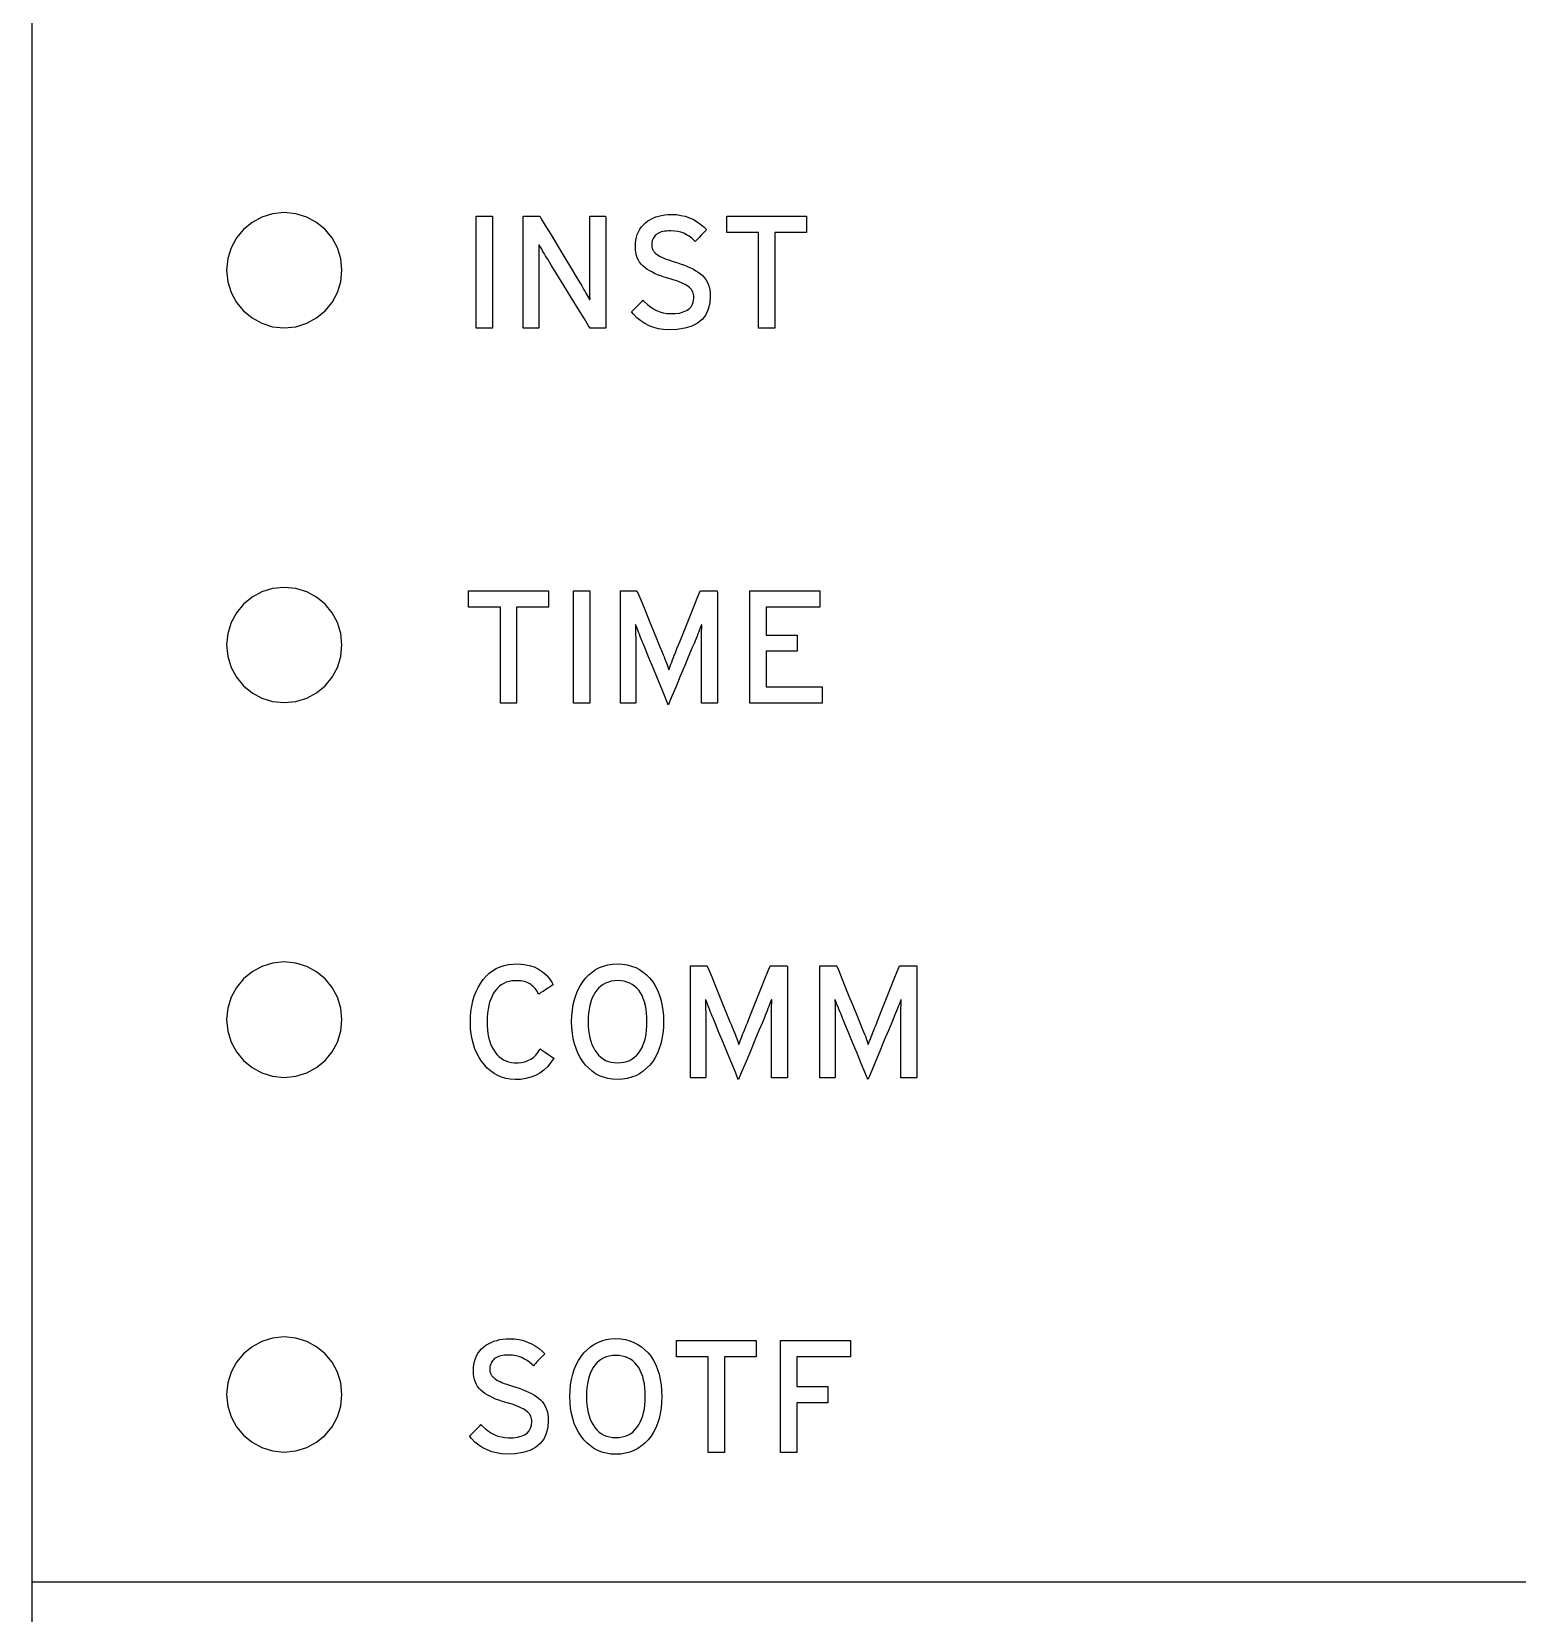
# Model space of a CAD drawing. Extents: x 1 to 47.7, y 0.2 to 33.3.
# Drawn here: x 11.604 to 12.892, y 12.159 to 13.531 of the extents above; entities that cross this region are included whole.
import ezdxf

# ---------------------------------------------------------------- set-up
doc = ezdxf.new("R2010")
doc.units = 0
doc.header["$MEASUREMENT"] = 0
doc.layers.add('4_0_____DWG', color=7, linetype='CONTINUOUS')

msp = doc.modelspace()

# ---------------------------------------------------------------- linework, layer by layer
at = {"layer": '4_0_____DWG'}
for points in [[(11.6045, 14.4737), (11.6045, 10.7985)], [(11.9899, 13.2736), (11.9899, 13.3708), (12.004, 13.3708), (12.004, 13.2736), (11.9899, 13.2736)], [(12.2487, 13.3565), (12.2487, 13.2736), (12.2346, 13.2736), (12.2346, 13.3565), (12.2072, 13.3565), (12.2072, 13.3708), (12.2762, 13.3708), (12.2762, 13.3565), (12.2487, 13.3565)], [(12.0249, 13.0316), (12.0249, 12.9486), (12.0108, 12.9486), (12.0108, 13.0316), (11.9833, 13.0316), (11.9833, 13.0458), (12.0524, 13.0458), (12.0524, 13.0316), (12.0249, 13.0316)], [(12.0742, 12.9486), (12.0742, 13.0458), (12.0883, 13.0458), (12.0883, 12.9486), (12.0742, 12.9486)], [(12.227, 12.9486), (12.227, 13.0458), (12.2877, 13.0458), (12.2877, 13.0317), (12.2411, 13.0317), (12.2411, 13.0075), (12.2682, 13.0075), (12.2682, 12.9935), (12.2411, 12.9935), (12.2411, 12.9627), (12.2897, 12.9627), (12.2897, 12.9486), (12.227, 12.9486)], [(12.205, 12.3816), (12.205, 12.2986), (12.1909, 12.2986), (12.1909, 12.3816), (12.1634, 12.3816), (12.1634, 12.3958), (12.2325, 12.3958), (12.2325, 12.3816), (12.205, 12.3816)], [(12.2678, 12.3816), (12.2678, 12.356), (12.2948, 12.356), (12.2948, 12.3418), (12.2678, 12.3418), (12.2678, 12.2986), (12.2537, 12.2986), (12.2537, 12.3958), (12.3143, 12.3958), (12.3143, 12.3816), (12.2678, 12.3816)], [(11.6045, 12.1864), (14.3445, 12.1864)]]:
    msp.add_lwpolyline(points, dxfattribs=at)
for points in [[(11.8234, 13.2739), (11.8335, 13.2749), (11.8429, 13.2779), (11.8514, 13.2825), (11.8588, 13.2886), (11.8649, 13.296), (11.8695, 13.3045), (11.8724, 13.3139), (11.8735, 13.3239), (11.8724, 13.334), (11.8695, 13.3434), (11.8649, 13.3519), (11.8588, 13.3593), (11.8514, 13.3654), (11.8429, 13.37), (11.8335, 13.3729), (11.8234, 13.3739), (11.8134, 13.3729), (11.804, 13.37), (11.7955, 13.3654), (11.7881, 13.3593), (11.782, 13.3519), (11.7774, 13.3434), (11.7745, 13.334), (11.7735, 13.3239), (11.7745, 13.3139), (11.7774, 13.3045), (11.782, 13.296), (11.7881, 13.2886), (11.7955, 13.2825), (11.804, 13.2779), (11.8134, 13.2749)], [(12.0886, 13.2736), (12.0873, 13.2758), (12.0836, 13.2818), (12.0783, 13.2903), (12.0722, 13.3003), (12.0657, 13.3108), (12.0597, 13.3205), (12.0549, 13.3284), (12.0518, 13.3334), (12.0508, 13.335), (12.0499, 13.3365), (12.049, 13.338), (12.0482, 13.3394), (12.0474, 13.3408), (12.0466, 13.3422), (12.0458, 13.3435), (12.0451, 13.3448), (12.0444, 13.346), (12.0441, 13.3452), (12.0441, 13.3429), (12.0441, 13.3404), (12.0441, 13.338), (12.0441, 13.3354), (12.0441, 13.3328), (12.0441, 13.33), (12.0442, 13.3273), (12.0442, 13.3244), (12.0442, 13.3226), (12.0442, 13.3181), (12.0442, 13.3113), (12.0442, 13.3031), (12.0442, 13.2945), (12.0442, 13.2863), (12.0442, 13.2795), (12.0442, 13.275), (12.0442, 13.2736), (12.0436, 13.2736), (12.0421, 13.2736), (12.0401, 13.2736), (12.0379, 13.2736), (12.0355, 13.2736), (12.0334, 13.2736), (12.0317, 13.2736), (12.0307, 13.2736), (12.0305, 13.2743), (12.0305, 13.2806), (12.0305, 13.292), (12.0305, 13.3069), (12.0305, 13.3234), (12.0305, 13.3398), (12.0305, 13.3542), (12.0305, 13.3651), (12.0305, 13.3705), (12.0308, 13.3708), (12.032, 13.3708), (12.0338, 13.3708), (12.0361, 13.3708), (12.0386, 13.3708), (12.041, 13.3708), (12.043, 13.3708), (12.0444, 13.3708), (12.0449, 13.3708), (12.0462, 13.3686), (12.0497, 13.3628), (12.0547, 13.3545), (12.0606, 13.3448), (12.0667, 13.3346), (12.0724, 13.3251), (12.0771, 13.3174), (12.08, 13.3126), (12.081, 13.3109), (12.082, 13.3091), (12.083, 13.3074), (12.084, 13.3057), (12.0849, 13.3041), (12.0858, 13.3025), (12.0866, 13.301), (12.0874, 13.2996), (12.0882, 13.2983), (12.0885, 13.299), (12.0884, 13.3014), (12.0884, 13.3039), (12.0884, 13.3065), (12.0884, 13.3091), (12.0884, 13.3118), (12.0884, 13.3145), (12.0884, 13.3173), (12.0884, 13.3202), (12.0884, 13.322), (12.0884, 13.3265), (12.0884, 13.3333), (12.0884, 13.3414), (12.0884, 13.35), (12.0884, 13.3581), (12.0884, 13.3649), (12.0884, 13.3694), (12.0884, 13.3708), (12.089, 13.3708), (12.0904, 13.3708), (12.0924, 13.3708), (12.0947, 13.3708), (12.097, 13.3708), (12.0992, 13.3708), (12.1009, 13.3708), (12.1019, 13.3708), (12.1021, 13.3701), (12.1021, 13.3638), (12.1021, 13.3523), (12.1021, 13.3375), (12.1021, 13.321), (12.1021, 13.3046), (12.1021, 13.2902), (12.1021, 13.2793), (12.1021, 13.2739), (12.1018, 13.2736), (12.1007, 13.2736), (12.099, 13.2736), (12.0968, 13.2736), (12.0945, 13.2736), (12.0923, 13.2736), (12.0904, 13.2736), (12.0891, 13.2736)], [(12.1927, 13.3015), (12.1923, 13.2954), (12.191, 13.29), (12.1888, 13.2852), (12.1857, 13.2813), (12.1816, 13.278), (12.1767, 13.2754), (12.1708, 13.2736), (12.164, 13.2724), (12.1569, 13.2721), (12.1523, 13.2724), (12.1479, 13.2732), (12.1437, 13.2743), (12.1397, 13.2758), (12.136, 13.2777), (12.1325, 13.28), (12.1292, 13.2826), (12.1261, 13.2857), (12.1244, 13.2878), (12.125, 13.2884), (12.1262, 13.2896), (12.1277, 13.2911), (12.1294, 13.2927), (12.1311, 13.2944), (12.1326, 13.296), (12.1338, 13.2971), (12.1344, 13.2978), (12.1358, 13.2964), (12.1383, 13.2941), (12.1408, 13.2921), (12.1435, 13.2904), (12.1462, 13.289), (12.1491, 13.2879), (12.152, 13.2871), (12.1551, 13.2865), (12.1582, 13.2863), (12.1622, 13.2864), (12.166, 13.2868), (12.1693, 13.2877), (12.1721, 13.2889), (12.1744, 13.2904), (12.1761, 13.2923), (12.1774, 13.2946), (12.1782, 13.2973), (12.1785, 13.3003), (12.1784, 13.3016), (12.1783, 13.3028), (12.178, 13.304), (12.1776, 13.3051), (12.177, 13.3061), (12.1764, 13.3071), (12.1756, 13.308), (12.1747, 13.3089), (12.1737, 13.3097), (12.1725, 13.3106), (12.1711, 13.3114), (12.1695, 13.3122), (12.1678, 13.313), (12.1658, 13.3138), (12.1637, 13.3146), (12.1614, 13.3153), (12.1589, 13.3161), (12.1561, 13.3169), (12.1529, 13.3179), (12.1499, 13.3189), (12.1471, 13.32), (12.1445, 13.3212), (12.142, 13.3224), (12.1398, 13.3236), (12.1378, 13.3249), (12.1359, 13.3262), (12.1343, 13.3276), (12.1328, 13.3291), (12.1315, 13.3308), (12.1304, 13.3326), (12.1295, 13.3346), (12.1288, 13.3368), (12.1282, 13.3392), (12.1279, 13.3417), (12.1278, 13.3445), (12.1278, 13.3473), (12.1281, 13.35), (12.1287, 13.3526), (12.1294, 13.355), (12.1304, 13.3573), (12.1317, 13.3595), (12.1331, 13.3615), (12.1348, 13.3634), (12.1367, 13.3651), (12.1387, 13.3666), (12.1408, 13.368), (12.1431, 13.3691), (12.1455, 13.3701), (12.1479, 13.3709), (12.1506, 13.3715), (12.1533, 13.372), (12.1561, 13.3722), (12.1592, 13.3723), (12.1634, 13.3721), (12.1673, 13.3715), (12.1711, 13.3707), (12.1748, 13.3694), (12.1782, 13.3679), (12.1815, 13.366), (12.1847, 13.3637), (12.1876, 13.3612), (12.1896, 13.3591), (12.1891, 13.3586), (12.188, 13.3574), (12.1865, 13.3559), (12.1848, 13.3542), (12.1832, 13.3524), (12.1816, 13.3509), (12.1804, 13.3496), (12.1797, 13.3489), (12.1787, 13.3498), (12.1767, 13.3517), (12.1745, 13.3533), (12.1722, 13.3547), (12.1697, 13.3559), (12.1672, 13.3568), (12.1645, 13.3575), (12.1617, 13.3579), (12.1587, 13.3581), (12.1565, 13.3581), (12.1548, 13.3579), (12.1531, 13.3577), (12.1516, 13.3574), (12.1502, 13.3571), (12.149, 13.3566), (12.1478, 13.3561), (12.1468, 13.3555), (12.1459, 13.3547), (12.145, 13.354), (12.1443, 13.3531), (12.1437, 13.3522), (12.1432, 13.3513), (12.1427, 13.3503), (12.1424, 13.3493), (12.1422, 13.3482), (12.142, 13.3471), (12.142, 13.346), (12.142, 13.3454), (12.142, 13.3449), (12.1421, 13.3444), (12.1422, 13.3438), (12.1423, 13.3434), (12.1424, 13.3429), (12.1426, 13.3424), (12.1428, 13.342), (12.143, 13.3416), (12.1432, 13.3411), (12.1435, 13.3406), (12.1438, 13.3402), (12.1441, 13.3397), (12.1445, 13.3393), (12.145, 13.3389), (12.1454, 13.3384), (12.1459, 13.338), (12.1467, 13.3375), (12.1479, 13.3367), (12.1493, 13.3359), (12.1508, 13.3352), (12.1526, 13.3344), (12.1546, 13.3336), (12.1567, 13.3328), (12.159, 13.332), (12.1615, 13.3312), (12.1645, 13.3303), (12.1675, 13.3293), (12.1704, 13.3282), (12.1731, 13.3271), (12.1757, 13.326), (12.1781, 13.3248), (12.1803, 13.3235), (12.1824, 13.3222), (12.1843, 13.3208), (12.186, 13.3193), (12.1876, 13.3177), (12.1889, 13.3159), (12.19, 13.3139), (12.191, 13.3118), (12.1917, 13.3094), (12.1923, 13.307), (12.1926, 13.3043)], [(11.8234, 12.9489), (11.8335, 12.9499), (11.8429, 12.9529), (11.8514, 12.9575), (11.8588, 12.9636), (11.8649, 12.971), (11.8695, 12.9795), (11.8724, 12.9889), (11.8735, 12.9989), (11.8724, 13.009), (11.8695, 13.0184), (11.8649, 13.0269), (11.8588, 13.0343), (11.8514, 13.0404), (11.8429, 13.045), (11.8335, 13.0479), (11.8234, 13.0489), (11.8134, 13.0479), (11.804, 13.045), (11.7955, 13.0404), (11.7881, 13.0343), (11.782, 13.0269), (11.7774, 13.0184), (11.7745, 13.009), (11.7735, 12.9989), (11.7745, 12.9889), (11.7774, 12.9795), (11.782, 12.971), (11.7881, 12.9636), (11.7955, 12.9575), (11.804, 12.9529), (11.8134, 12.9499)], [(12.1851, 12.9486), (12.1851, 12.9504), (12.1851, 12.9554), (12.1851, 12.9625), (12.1851, 12.9709), (12.1851, 12.9796), (12.1851, 12.9878), (12.1851, 12.9945), (12.1851, 12.9989), (12.1851, 13.0005), (12.1851, 13.0029), (12.1851, 13.0052), (12.1852, 13.0073), (12.1852, 13.0093), (12.1852, 13.0113), (12.1853, 13.013), (12.1853, 13.0147), (12.1854, 13.0163), (12.1852, 13.0165), (12.1847, 13.0152), (12.1841, 13.0137), (12.1835, 13.0121), (12.1828, 13.0104), (12.1821, 13.0086), (12.1813, 13.0067), (12.1805, 13.0046), (12.1796, 13.0025), (12.179, 13.0009), (12.1772, 12.9966), (12.1743, 12.9897), (12.1707, 12.9811), (12.1668, 12.9718), (12.1631, 12.9628), (12.1598, 12.955), (12.1575, 12.9495), (12.1565, 12.9471), (12.1558, 12.9486), (12.1538, 12.9536), (12.1507, 12.9609), (12.1471, 12.9698), (12.1433, 12.9791), (12.1396, 12.9879), (12.1366, 12.9953), (12.1345, 13.0002), (12.1338, 13.002), (12.1329, 13.0042), (12.1321, 13.0062), (12.1313, 13.0082), (12.1306, 13.01), (12.1299, 13.0117), (12.1293, 13.0133), (12.1287, 13.0148), (12.1282, 13.0162), (12.1278, 13.0166), (12.1279, 13.0151), (12.1279, 13.0134), (12.128, 13.0117), (12.128, 13.0098), (12.128, 13.0078), (12.1281, 13.0057), (12.1281, 13.0034), (12.1281, 13.0011), (12.1281, 12.9994), (12.1281, 12.9957), (12.1281, 12.9895), (12.1281, 12.9815), (12.1281, 12.9728), (12.1281, 12.9643), (12.1281, 12.9568), (12.1281, 12.9513), (12.1281, 12.9487), (12.1278, 12.9486), (12.1267, 12.9486), (12.1249, 12.9486), (12.1228, 12.9486), (12.1206, 12.9486), (12.1184, 12.9486), (12.1166, 12.9486), (12.1153, 12.9486), (12.1148, 12.9486), (12.1148, 12.9521), (12.1148, 12.9614), (12.1148, 12.9749), (12.1148, 12.9907), (12.1148, 13.0073), (12.1148, 13.0228), (12.1148, 13.0355), (12.1148, 13.0436), (12.1148, 13.0458), (12.1156, 13.0458), (12.1171, 13.0458), (12.1193, 13.0458), (12.1217, 13.0458), (12.1241, 13.0458), (12.1264, 13.0458), (12.1282, 13.0458), (12.1292, 13.0458), (12.1295, 13.0454), (12.1309, 13.0421), (12.1334, 13.036), (12.1366, 13.0281), (12.1401, 13.0194), (12.1436, 13.0108), (12.1468, 13.0031), (12.1491, 12.9972), (12.1504, 12.9942), (12.151, 12.9926), (12.1519, 12.9905), (12.1527, 12.9885), (12.1535, 12.9865), (12.1543, 12.9846), (12.155, 12.9827), (12.1556, 12.9809), (12.1562, 12.9792), (12.1568, 12.9775), (12.1574, 12.9788), (12.158, 12.9805), (12.1586, 12.9822), (12.1593, 12.9841), (12.1601, 12.986), (12.1608, 12.988), (12.1616, 12.99), (12.1625, 12.9921), (12.1633, 12.994), (12.1642, 12.9963), (12.1663, 13.0016), (12.1692, 13.0089), (12.1726, 13.0175), (12.1761, 13.0262), (12.1794, 13.0344), (12.182, 13.0409), (12.1836, 13.045), (12.184, 13.0458), (12.1849, 13.0458), (12.1865, 13.0458), (12.1888, 13.0458), (12.1913, 13.0458), (12.1938, 13.0458), (12.1961, 13.0458), (12.1979, 13.0458), (12.1988, 13.0458), (12.199, 13.0447), (12.199, 13.0377), (12.199, 13.0259), (12.199, 13.0109), (12.199, 12.9944), (12.199, 12.9783), (12.199, 12.9641), (12.199, 12.9537), (12.199, 12.9488), (12.1987, 12.9486), (12.1975, 12.9486), (12.1957, 12.9486), (12.1935, 12.9486), (12.1911, 12.9486), (12.1889, 12.9486), (12.187, 12.9486), (12.1856, 12.9486)], [(11.8234, 12.6239), (11.8335, 12.625), (11.8429, 12.6279), (11.8514, 12.6325), (11.8588, 12.6386), (11.8649, 12.646), (11.8695, 12.6545), (11.8724, 12.6639), (11.8735, 12.674), (11.8724, 12.684), (11.8695, 12.6934), (11.8649, 12.7019), (11.8588, 12.7093), (11.8514, 12.7154), (11.8429, 12.72), (11.8335, 12.7229), (11.8234, 12.724), (11.8134, 12.7229), (11.804, 12.72), (11.7955, 12.7154), (11.7881, 12.7093), (11.782, 12.7019), (11.7774, 12.6934), (11.7745, 12.684), (11.7735, 12.674), (11.7745, 12.6639), (11.7774, 12.6545), (11.782, 12.646), (11.7881, 12.6386), (11.7955, 12.6325), (11.804, 12.6279), (11.8134, 12.625)], [(12.057, 12.6406), (12.0545, 12.6367), (12.0516, 12.6332), (12.0485, 12.6302), (12.045, 12.6277), (12.0413, 12.6256), (12.0372, 12.624), (12.0329, 12.6229), (12.0282, 12.6222), (12.0235, 12.6221), (12.0194, 12.6224), (12.0156, 12.6231), (12.0119, 12.6242), (12.0085, 12.6256), (12.0053, 12.6274), (12.0023, 12.6295), (11.9994, 12.632), (11.9969, 12.6348), (11.9944, 12.6379), (11.9923, 12.6412), (11.9904, 12.6448), (11.9887, 12.6486), (11.9874, 12.6527), (11.9863, 12.657), (11.9855, 12.6615), (11.985, 12.6662), (11.9848, 12.6712), (11.9849, 12.6763), (11.9853, 12.6811), (11.986, 12.6858), (11.9869, 12.6902), (11.9882, 12.6943), (11.9897, 12.6983), (11.9915, 12.702), (11.9935, 12.7054), (11.9959, 12.7087), (11.9984, 12.7116), (12.0011, 12.7142), (12.004, 12.7164), (12.0072, 12.7183), (12.0105, 12.7198), (12.0141, 12.7209), (12.0179, 12.7218), (12.0219, 12.7222), (12.0263, 12.7223), (12.0313, 12.7219), (12.0358, 12.721), (12.04, 12.7197), (12.0439, 12.7178), (12.0474, 12.7155), (12.0505, 12.7128), (12.0533, 12.7095), (12.0558, 12.7058), (12.0565, 12.7041), (12.0555, 12.7035), (12.054, 12.7025), (12.052, 12.7012), (12.0499, 12.6999), (12.0478, 12.6985), (12.046, 12.6974), (12.0447, 12.6965), (12.0442, 12.6962), (12.0434, 12.6973), (12.0426, 12.6986), (12.0418, 12.6998), (12.0409, 12.7009), (12.04, 12.7019), (12.0391, 12.7028), (12.0381, 12.7037), (12.0372, 12.7045), (12.0362, 12.7051), (12.0351, 12.7057), (12.0339, 12.7063), (12.0327, 12.7067), (12.0314, 12.7071), (12.03, 12.7074), (12.0286, 12.7076), (12.0271, 12.7078), (12.0256, 12.7078), (12.0235, 12.7078), (12.0208, 12.7076), (12.0183, 12.7071), (12.0159, 12.7064), (12.0137, 12.7054), (12.0116, 12.7042), (12.0097, 12.7027), (12.008, 12.701), (12.0064, 12.6991), (12.0049, 12.6969), (12.0036, 12.6945), (12.0025, 12.6919), (12.0015, 12.6892), (12.0007, 12.6862), (12.0001, 12.6831), (11.9997, 12.6797), (11.9994, 12.6762), (11.9993, 12.6725), (11.9994, 12.6688), (11.9996, 12.6653), (12, 12.662), (12.0006, 12.6588), (12.0014, 12.6559), (12.0023, 12.6531), (12.0034, 12.6505), (12.0047, 12.6481), (12.0062, 12.6459), (12.0077, 12.6438), (12.0095, 12.642), (12.0114, 12.6405), (12.0134, 12.6392), (12.0156, 12.6382), (12.0179, 12.6374), (12.0205, 12.6369), (12.0231, 12.6366), (12.0261, 12.6366), (12.0292, 12.6369), (12.032, 12.6375), (12.0347, 12.6385), (12.0371, 12.6397), (12.0394, 12.6413), (12.0414, 12.6432), (12.0433, 12.6455), (12.0449, 12.648), (12.0456, 12.6486), (12.0465, 12.6479), (12.0481, 12.6468), (12.0499, 12.6456), (12.0519, 12.6442), (12.0538, 12.6428), (12.0555, 12.6417), (12.0566, 12.6409)], [(12.1523, 12.6722), (12.1521, 12.6671), (12.1517, 12.6621), (12.1509, 12.6575), (12.1499, 12.653), (12.1486, 12.6489), (12.1469, 12.645), (12.145, 12.6413), (12.1429, 12.6378), (12.1404, 12.6346), (12.1376, 12.6318), (12.1347, 12.6293), (12.1315, 12.6271), (12.1281, 12.6254), (12.1245, 12.624), (12.1207, 12.623), (12.1166, 12.6223), (12.1124, 12.6221), (12.1081, 12.6223), (12.1041, 12.623), (12.1003, 12.624), (12.0968, 12.6254), (12.0934, 12.6271), (12.0903, 12.6293), (12.0874, 12.6318), (12.0847, 12.6346), (12.0822, 12.6378), (12.08, 12.6413), (12.078, 12.645), (12.0764, 12.6489), (12.075, 12.653), (12.074, 12.6575), (12.0732, 12.6621), (12.0727, 12.6671), (12.0726, 12.6722), (12.0727, 12.6774), (12.0732, 12.6823), (12.074, 12.687), (12.075, 12.6915), (12.0764, 12.6957), (12.078, 12.6996), (12.08, 12.7033), (12.0822, 12.7068), (12.0847, 12.71), (12.0874, 12.7129), (12.0903, 12.7153), (12.0934, 12.7174), (12.0968, 12.7191), (12.1003, 12.7205), (12.1041, 12.7215), (12.1081, 12.7221), (12.1124, 12.7224), (12.1166, 12.7221), (12.1207, 12.7215), (12.1245, 12.7205), (12.1281, 12.7191), (12.1315, 12.7174), (12.1347, 12.7153), (12.1376, 12.7129), (12.1404, 12.71), (12.1429, 12.7068), (12.145, 12.7033), (12.1469, 12.6996), (12.1486, 12.6957), (12.1499, 12.6915), (12.1509, 12.687), (12.1517, 12.6823), (12.1521, 12.6774)], [(12.2458, 12.6236), (12.2458, 12.6254), (12.2458, 12.6304), (12.2458, 12.6375), (12.2458, 12.6459), (12.2458, 12.6546), (12.2458, 12.6628), (12.2458, 12.6695), (12.2458, 12.6739), (12.2458, 12.6755), (12.2458, 12.6779), (12.2458, 12.6802), (12.2459, 12.6823), (12.2459, 12.6843), (12.2459, 12.6862), (12.246, 12.688), (12.246, 12.6897), (12.2461, 12.6913), (12.2459, 12.6915), (12.2453, 12.6902), (12.2448, 12.6887), (12.2442, 12.6871), (12.2435, 12.6854), (12.2428, 12.6836), (12.242, 12.6817), (12.2412, 12.6796), (12.2403, 12.6775), (12.2397, 12.6759), (12.2379, 12.6716), (12.235, 12.6647), (12.2314, 12.6561), (12.2275, 12.6468), (12.2238, 12.6378), (12.2205, 12.63), (12.2182, 12.6245), (12.2172, 12.6221), (12.2165, 12.6236), (12.2145, 12.6286), (12.2114, 12.6359), (12.2078, 12.6448), (12.2039, 12.6541), (12.2003, 12.6629), (12.1973, 12.6703), (12.1952, 12.6752), (12.1945, 12.677), (12.1936, 12.6792), (12.1928, 12.6812), (12.192, 12.6832), (12.1913, 12.685), (12.1906, 12.6867), (12.19, 12.6883), (12.1894, 12.6898), (12.1889, 12.6912), (12.1885, 12.6916), (12.1886, 12.6901), (12.1886, 12.6884), (12.1887, 12.6867), (12.1887, 12.6848), (12.1887, 12.6828), (12.1888, 12.6807), (12.1888, 12.6784), (12.1888, 12.6761), (12.1888, 12.6744), (12.1888, 12.6707), (12.1888, 12.6645), (12.1888, 12.6565), (12.1888, 12.6478), (12.1888, 12.6393), (12.1888, 12.6318), (12.1888, 12.6263), (12.1888, 12.6237), (12.1885, 12.6236), (12.1874, 12.6236), (12.1856, 12.6236), (12.1835, 12.6236), (12.1813, 12.6236), (12.1791, 12.6236), (12.1773, 12.6236), (12.176, 12.6236), (12.1755, 12.6236), (12.1755, 12.6271), (12.1755, 12.6364), (12.1755, 12.6499), (12.1755, 12.6657), (12.1755, 12.6823), (12.1755, 12.6978), (12.1755, 12.7104), (12.1755, 12.7186), (12.1755, 12.7208), (12.1763, 12.7208), (12.1778, 12.7208), (12.1799, 12.7208), (12.1824, 12.7208), (12.1848, 12.7208), (12.1871, 12.7208), (12.1889, 12.7208), (12.1899, 12.7208), (12.1902, 12.7204), (12.1916, 12.7171), (12.1941, 12.711), (12.1973, 12.7031), (12.2008, 12.6944), (12.2043, 12.6857), (12.2075, 12.678), (12.2098, 12.6722), (12.2111, 12.6692), (12.2117, 12.6676), (12.2126, 12.6655), (12.2134, 12.6635), (12.2142, 12.6615), (12.215, 12.6596), (12.2157, 12.6577), (12.2163, 12.6559), (12.2169, 12.6542), (12.2175, 12.6525), (12.2181, 12.6538), (12.2187, 12.6555), (12.2193, 12.6572), (12.22, 12.6591), (12.2207, 12.661), (12.2215, 12.663), (12.2223, 12.665), (12.2232, 12.6671), (12.224, 12.669), (12.2249, 12.6713), (12.227, 12.6766), (12.2299, 12.6839), (12.2333, 12.6925), (12.2368, 12.7012), (12.2401, 12.7094), (12.2427, 12.7159), (12.2443, 12.7199), (12.2447, 12.7208), (12.2456, 12.7208), (12.2472, 12.7208), (12.2495, 12.7208), (12.252, 12.7208), (12.2545, 12.7208), (12.2568, 12.7208), (12.2586, 12.7208), (12.2595, 12.7208), (12.2597, 12.7197), (12.2597, 12.7127), (12.2597, 12.7009), (12.2597, 12.6859), (12.2597, 12.6694), (12.2597, 12.6533), (12.2597, 12.6391), (12.2597, 12.6287), (12.2597, 12.6238), (12.2594, 12.6236), (12.2582, 12.6236), (12.2564, 12.6236), (12.2542, 12.6236), (12.2518, 12.6236), (12.2496, 12.6236), (12.2476, 12.6236), (12.2463, 12.6236)], [(12.3581, 12.6236), (12.3581, 12.6254), (12.3581, 12.6304), (12.3581, 12.6375), (12.3581, 12.6459), (12.3581, 12.6546), (12.3581, 12.6628), (12.3581, 12.6695), (12.3581, 12.6739), (12.3581, 12.6755), (12.3581, 12.6779), (12.3581, 12.6802), (12.3581, 12.6823), (12.3581, 12.6843), (12.3582, 12.6862), (12.3582, 12.688), (12.3582, 12.6897), (12.3583, 12.6913), (12.3581, 12.6915), (12.3576, 12.6902), (12.357, 12.6887), (12.3564, 12.6871), (12.3557, 12.6854), (12.355, 12.6836), (12.3542, 12.6817), (12.3534, 12.6796), (12.3526, 12.6775), (12.3519, 12.6759), (12.3501, 12.6716), (12.3472, 12.6647), (12.3436, 12.6561), (12.3398, 12.6468), (12.336, 12.6378), (12.3327, 12.63), (12.3304, 12.6245), (12.3294, 12.6221), (12.3288, 12.6236), (12.3267, 12.6286), (12.3237, 12.6359), (12.32, 12.6448), (12.3162, 12.6541), (12.3125, 12.6629), (12.3095, 12.6703), (12.3075, 12.6752), (12.3067, 12.677), (12.3058, 12.6792), (12.305, 12.6812), (12.3043, 12.6832), (12.3035, 12.685), (12.3029, 12.6867), (12.3022, 12.6883), (12.3016, 12.6898), (12.3011, 12.6912), (12.3008, 12.6916), (12.3008, 12.6901), (12.3009, 12.6884), (12.3009, 12.6867), (12.301, 12.6848), (12.301, 12.6828), (12.301, 12.6807), (12.301, 12.6784), (12.301, 12.6761), (12.301, 12.6744), (12.301, 12.6707), (12.301, 12.6645), (12.301, 12.6565), (12.301, 12.6478), (12.301, 12.6393), (12.301, 12.6318), (12.301, 12.6263), (12.301, 12.6237), (12.3007, 12.6236), (12.2996, 12.6236), (12.2979, 12.6236), (12.2958, 12.6236), (12.2935, 12.6236), (12.2913, 12.6236), (12.2895, 12.6236), (12.2882, 12.6236), (12.2877, 12.6236), (12.2877, 12.6271), (12.2877, 12.6364), (12.2877, 12.6499), (12.2877, 12.6657), (12.2877, 12.6823), (12.2877, 12.6978), (12.2877, 12.7104), (12.2877, 12.7186), (12.2878, 12.7208), (12.2885, 12.7208), (12.2901, 12.7208), (12.2922, 12.7208), (12.2946, 12.7208), (12.2971, 12.7208), (12.2993, 12.7208), (12.3011, 12.7208), (12.3021, 12.7208), (12.3025, 12.7204), (12.3038, 12.7171), (12.3063, 12.711), (12.3095, 12.7031), (12.313, 12.6944), (12.3166, 12.6857), (12.3197, 12.678), (12.3221, 12.6722), (12.3233, 12.6692), (12.324, 12.6676), (12.3248, 12.6655), (12.3257, 12.6635), (12.3264, 12.6615), (12.3272, 12.6596), (12.3279, 12.6577), (12.3286, 12.6559), (12.3292, 12.6542), (12.3297, 12.6525), (12.3303, 12.6538), (12.3309, 12.6555), (12.3316, 12.6572), (12.3323, 12.6591), (12.333, 12.661), (12.3338, 12.663), (12.3346, 12.665), (12.3354, 12.6671), (12.3362, 12.669), (12.3371, 12.6713), (12.3392, 12.6766), (12.3421, 12.6839), (12.3455, 12.6925), (12.349, 12.7012), (12.3523, 12.7094), (12.3549, 12.7159), (12.3565, 12.7199), (12.3569, 12.7208), (12.3578, 12.7208), (12.3595, 12.7208), (12.3617, 12.7208), (12.3642, 12.7208), (12.3668, 12.7208), (12.369, 12.7208), (12.3708, 12.7208), (12.3718, 12.7208), (12.3719, 12.7197), (12.3719, 12.7127), (12.3719, 12.7009), (12.3719, 12.6859), (12.3719, 12.6694), (12.3719, 12.6533), (12.3719, 12.6391), (12.3719, 12.6287), (12.3719, 12.6238), (12.3716, 12.6236), (12.3704, 12.6236), (12.3686, 12.6236), (12.3664, 12.6236), (12.3641, 12.6236), (12.3618, 12.6236), (12.3599, 12.6236), (12.3586, 12.6236)], [(12.1379, 12.6722), (12.1378, 12.6761), (12.1376, 12.6797), (12.1371, 12.6831), (12.1365, 12.6863), (12.1357, 12.6894), (12.1347, 12.6922), (12.1336, 12.6948), (12.1322, 12.6973), (12.1307, 12.6995), (12.129, 12.7014), (12.1271, 12.7031), (12.1251, 12.7045), (12.1229, 12.7057), (12.1205, 12.7066), (12.118, 12.7073), (12.1152, 12.7077), (12.1124, 12.7079), (12.1095, 12.7077), (12.1069, 12.7073), (12.1044, 12.7066), (12.102, 12.7057), (12.0998, 12.7045), (12.0978, 12.7031), (12.096, 12.7014), (12.0943, 12.6995), (12.0927, 12.6973), (12.0914, 12.6948), (12.0902, 12.6922), (12.0892, 12.6894), (12.0884, 12.6863), (12.0877, 12.6831), (12.0873, 12.6797), (12.087, 12.6761), (12.0869, 12.6722), (12.087, 12.6685), (12.0873, 12.6649), (12.0877, 12.6615), (12.0884, 12.6583), (12.0892, 12.6553), (12.0902, 12.6525), (12.0914, 12.6499), (12.0927, 12.6475), (12.0943, 12.6452), (12.096, 12.6432), (12.0978, 12.6414), (12.0998, 12.6399), (12.102, 12.6387), (12.1044, 12.6378), (12.1069, 12.6371), (12.1095, 12.6367), (12.1124, 12.6366), (12.1152, 12.6367), (12.118, 12.6371), (12.1205, 12.6378), (12.1229, 12.6387), (12.1251, 12.6399), (12.1271, 12.6414), (12.129, 12.6432), (12.1307, 12.6452), (12.1322, 12.6475), (12.1336, 12.6499), (12.1347, 12.6525), (12.1357, 12.6553), (12.1365, 12.6583), (12.1371, 12.6615), (12.1376, 12.6649), (12.1378, 12.6685)], [(11.8234, 12.2989), (11.8335, 12.3), (11.8429, 12.3029), (11.8514, 12.3075), (11.8588, 12.3136), (11.8649, 12.321), (11.8695, 12.3295), (11.8724, 12.3389), (11.8735, 12.349), (11.8724, 12.359), (11.8695, 12.3684), (11.8649, 12.3769), (11.8588, 12.3843), (11.8514, 12.3904), (11.8429, 12.395), (11.8335, 12.3979), (11.8234, 12.399), (11.8134, 12.3979), (11.804, 12.395), (11.7955, 12.3904), (11.7881, 12.3843), (11.782, 12.3769), (11.7774, 12.3684), (11.7745, 12.359), (11.7735, 12.349), (11.7745, 12.3389), (11.7774, 12.3295), (11.782, 12.321), (11.7881, 12.3136), (11.7955, 12.3075), (11.804, 12.3029), (11.8134, 12.3)], [(12.0523, 12.3265), (12.0519, 12.3204), (12.0506, 12.315), (12.0484, 12.3103), (12.0453, 12.3063), (12.0412, 12.303), (12.0363, 12.3004), (12.0304, 12.2986), (12.0236, 12.2974), (12.0165, 12.2971), (12.0119, 12.2974), (12.0075, 12.2982), (12.0033, 12.2993), (11.9994, 12.3008), (11.9956, 12.3027), (11.9921, 12.305), (11.9888, 12.3077), (11.9858, 12.3107), (11.984, 12.3128), (11.9846, 12.3134), (11.9858, 12.3146), (11.9873, 12.3161), (11.989, 12.3178), (11.9907, 12.3194), (11.9922, 12.321), (11.9934, 12.3221), (11.994, 12.3228), (11.9954, 12.3214), (11.9979, 12.3191), (12.0005, 12.3171), (12.0031, 12.3154), (12.0059, 12.314), (12.0087, 12.3129), (12.0117, 12.3121), (12.0147, 12.3115), (12.0178, 12.3113), (12.0218, 12.3114), (12.0256, 12.3119), (12.0289, 12.3127), (12.0317, 12.3139), (12.034, 12.3154), (12.0358, 12.3174), (12.037, 12.3196), (12.0378, 12.3223), (12.0381, 12.3253), (12.038, 12.3267), (12.0379, 12.3278), (12.0376, 12.329), (12.0372, 12.3301), (12.0366, 12.3311), (12.036, 12.3321), (12.0352, 12.333), (12.0344, 12.3339), (12.0333, 12.3348), (12.0321, 12.3356), (12.0307, 12.3364), (12.0291, 12.3372), (12.0274, 12.338), (12.0255, 12.3388), (12.0233, 12.3396), (12.021, 12.3404), (12.0186, 12.3411), (12.0157, 12.3419), (12.0125, 12.3429), (12.0095, 12.344), (12.0067, 12.345), (12.0041, 12.3462), (12.0017, 12.3474), (11.9994, 12.3486), (11.9974, 12.3499), (11.9955, 12.3512), (11.9939, 12.3526), (11.9924, 12.3541), (11.9911, 12.3558), (11.99, 12.3576), (11.9891, 12.3596), (11.9884, 12.3618), (11.9879, 12.3642), (11.9875, 12.3667), (11.9874, 12.3695), (11.9875, 12.3723), (11.9878, 12.375), (11.9883, 12.3776), (11.9891, 12.3801), (11.9901, 12.3824), (11.9913, 12.3845), (11.9927, 12.3865), (11.9944, 12.3884), (11.9963, 12.3901), (11.9983, 12.3916), (12.0004, 12.393), (12.0027, 12.3941), (12.0051, 12.3951), (12.0076, 12.3959), (12.0102, 12.3965), (12.0129, 12.397), (12.0158, 12.3973), (12.0188, 12.3973), (12.023, 12.3971), (12.027, 12.3966), (12.0308, 12.3957), (12.0344, 12.3944), (12.0378, 12.3929), (12.0411, 12.391), (12.0443, 12.3888), (12.0472, 12.3862), (12.0492, 12.3841), (12.0487, 12.3836), (12.0476, 12.3824), (12.0461, 12.3809), (12.0445, 12.3792), (12.0428, 12.3775), (12.0413, 12.3759), (12.0401, 12.3746), (12.0394, 12.3739), (12.0383, 12.3748), (12.0363, 12.3767), (12.0341, 12.3783), (12.0318, 12.3797), (12.0294, 12.3809), (12.0268, 12.3818), (12.0241, 12.3825), (12.0213, 12.3829), (12.0183, 12.3831), (12.0161, 12.3831), (12.0144, 12.383), (12.0128, 12.3827), (12.0113, 12.3825), (12.0099, 12.3821), (12.0086, 12.3816), (12.0074, 12.3811), (12.0064, 12.3805), (12.0055, 12.3798), (12.0047, 12.379), (12.0039, 12.3781), (12.0033, 12.3772), (12.0028, 12.3763), (12.0024, 12.3753), (12.002, 12.3743), (12.0018, 12.3732), (12.0017, 12.3721), (12.0016, 12.371), (12.0016, 12.3704), (12.0017, 12.3699), (12.0017, 12.3694), (12.0018, 12.3689), (12.0019, 12.3684), (12.002, 12.3679), (12.0022, 12.3674), (12.0024, 12.367), (12.0026, 12.3666), (12.0028, 12.3661), (12.0031, 12.3656), (12.0034, 12.3652), (12.0038, 12.3648), (12.0042, 12.3643), (12.0046, 12.3639), (12.0051, 12.3635), (12.0056, 12.363), (12.0063, 12.3625), (12.0075, 12.3617), (12.0089, 12.3609), (12.0105, 12.3602), (12.0122, 12.3594), (12.0142, 12.3586), (12.0163, 12.3578), (12.0186, 12.357), (12.0212, 12.3562), (12.0241, 12.3553), (12.0272, 12.3543), (12.03, 12.3533), (12.0327, 12.3522), (12.0353, 12.351), (12.0377, 12.3498), (12.0399, 12.3485), (12.042, 12.3472), (12.0439, 12.3458), (12.0456, 12.3443), (12.0472, 12.3427), (12.0485, 12.3409), (12.0497, 12.3389), (12.0506, 12.3368), (12.0513, 12.3345), (12.0519, 12.332), (12.0522, 12.3293)], [(12.1508, 12.3472), (12.1506, 12.3421), (12.1502, 12.3371), (12.1494, 12.3325), (12.1484, 12.328), (12.1471, 12.3239), (12.1455, 12.3199), (12.1436, 12.3163), (12.1414, 12.3128), (12.1389, 12.3096), (12.1361, 12.3068), (12.1332, 12.3043), (12.13, 12.3021), (12.1266, 12.3004), (12.123, 12.299), (12.1192, 12.298), (12.1151, 12.2973), (12.1109, 12.2971), (12.1066, 12.2973), (12.1026, 12.298), (12.0988, 12.299), (12.0953, 12.3004), (12.0919, 12.3021), (12.0888, 12.3043), (12.0859, 12.3068), (12.0832, 12.3096), (12.0807, 12.3128), (12.0785, 12.3163), (12.0766, 12.3199), (12.0749, 12.3239), (12.0735, 12.328), (12.0725, 12.3325), (12.0717, 12.3371), (12.0712, 12.3421), (12.0711, 12.3472), (12.0712, 12.3524), (12.0717, 12.3573), (12.0725, 12.362), (12.0735, 12.3665), (12.0749, 12.3707), (12.0766, 12.3746), (12.0785, 12.3783), (12.0807, 12.3818), (12.0832, 12.385), (12.0859, 12.3878), (12.0888, 12.3903), (12.0919, 12.3924), (12.0953, 12.3941), (12.0988, 12.3955), (12.1026, 12.3965), (12.1066, 12.3971), (12.1109, 12.3974), (12.1151, 12.3971), (12.1192, 12.3965), (12.123, 12.3955), (12.1266, 12.3941), (12.13, 12.3924), (12.1332, 12.3903), (12.1361, 12.3878), (12.1389, 12.385), (12.1414, 12.3818), (12.1436, 12.3783), (12.1455, 12.3746), (12.1471, 12.3707), (12.1484, 12.3665), (12.1494, 12.362), (12.1502, 12.3573), (12.1506, 12.3524)], [(12.1364, 12.3472), (12.1363, 12.3511), (12.1361, 12.3547), (12.1356, 12.3581), (12.135, 12.3613), (12.1342, 12.3644), (12.1332, 12.3672), (12.1321, 12.3698), (12.1307, 12.3723), (12.1292, 12.3745), (12.1275, 12.3764), (12.1256, 12.3781), (12.1236, 12.3795), (12.1214, 12.3807), (12.119, 12.3816), (12.1165, 12.3823), (12.1138, 12.3827), (12.1109, 12.3828), (12.108, 12.3827), (12.1054, 12.3823), (12.1029, 12.3816), (12.1005, 12.3807), (12.0984, 12.3795), (12.0963, 12.3781), (12.0945, 12.3764), (12.0928, 12.3745), (12.0913, 12.3723), (12.0899, 12.3698), (12.0887, 12.3672), (12.0877, 12.3644), (12.0869, 12.3613), (12.0863, 12.3581), (12.0858, 12.3547), (12.0855, 12.3511), (12.0854, 12.3472), (12.0855, 12.3435), (12.0858, 12.3399), (12.0863, 12.3365), (12.0869, 12.3333), (12.0877, 12.3303), (12.0887, 12.3275), (12.0899, 12.3249), (12.0913, 12.3225), (12.0928, 12.3202), (12.0945, 12.3182), (12.0963, 12.3164), (12.0984, 12.3149), (12.1005, 12.3137), (12.1029, 12.3128), (12.1054, 12.3121), (12.108, 12.3117), (12.1109, 12.3116), (12.1138, 12.3117), (12.1165, 12.3121), (12.119, 12.3128), (12.1214, 12.3137), (12.1236, 12.3149), (12.1256, 12.3164), (12.1275, 12.3182), (12.1292, 12.3202), (12.1307, 12.3225), (12.1321, 12.3249), (12.1332, 12.3275), (12.1342, 12.3303), (12.135, 12.3333), (12.1356, 12.3365), (12.1361, 12.3399), (12.1363, 12.3435)]]:
    msp.add_lwpolyline(points, close=True, dxfattribs=at)

doc.saveas('drawing.dxf')
